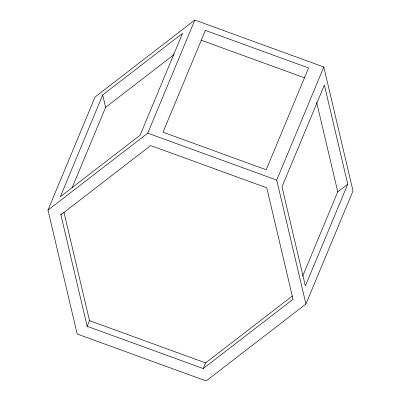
<?xml version="1.0" encoding="UTF-8"?>
<svg xmlns="http://www.w3.org/2000/svg" width="401" height="401" viewBox="0 0 401 401"><rect width="100%" height="100%" fill="white"/><g stroke="black" fill="none" stroke-linecap="round" stroke-linejoin="round"><path stroke-width="0.6" d="M47.985 210.099L95.067 96.992L194.841 20.05L323.813 67.002L353.015 190.901L305.933 304.008L206.159 380.95L77.187 333.998L47.985 210.099L147.758 133.157L194.841 20.05M102.691 94.952L60.315 196.751L140.134 135.197L182.51 33.398L102.691 94.952L105.613 107.343L72.145 187.738M60.882 214.796L150.676 145.548L266.755 187.808L293.036 299.311L203.242 368.559L87.162 326.304L60.882 214.796L61.353 213.663M87.162 326.304L89.518 320.645L63.954 212.189M305.933 304.008L276.73 180.109L323.813 67.002M203.242 368.559L205.593 362.905L292.414 295.953M302.61 276.304L337.762 191.858L347.742 184.164L324.379 85.047L282.003 186.846L305.367 285.963L347.742 184.164M105.613 107.343L174.074 54.546M201.267 40.23L304.444 77.794M147.758 133.157L276.73 180.109M89.518 320.645L205.593 362.905M316.65 102.29L337.762 191.858M205.382 30.401L163.006 132.2L266.189 169.763L308.559 67.964L205.382 30.401"/></g></svg>
